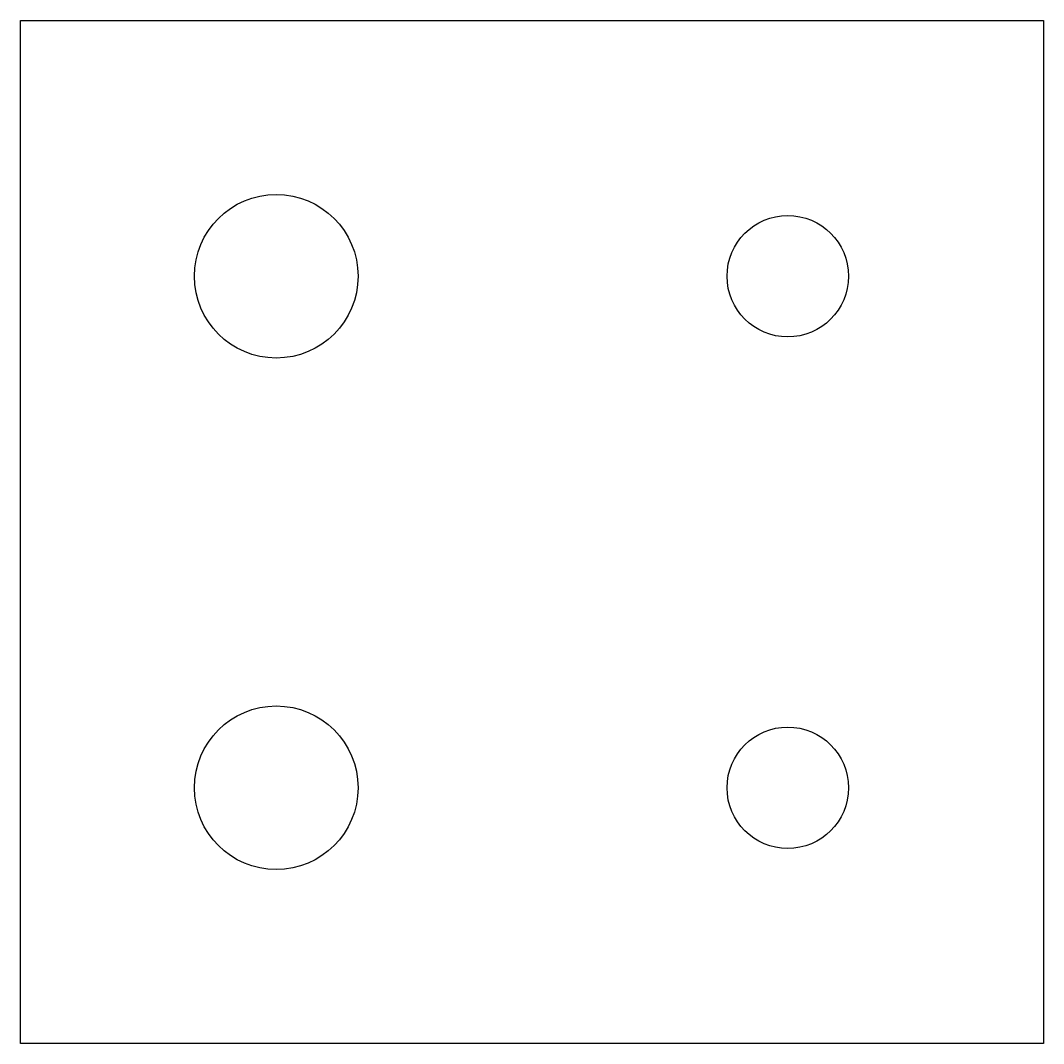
# Model space of a CAD drawing. Header units: millimetres. Extents: x 92.1 to 111.1, y 54 to 73.
import ezdxf

# ---------------------------------------------------------------- set-up
doc = ezdxf.new("R2010")
doc.units = ezdxf.units.MM
doc.layers.add('Sketch056', color=7, linetype='CONTINUOUS')

msp = doc.modelspace()

# ---------------------------------------------------------------- linework, layer by layer
at = {"layer": 'Sketch056'}
for p, q in [((92.075, 73.025), (111.125, 73.025)), ((92.075, 53.975), (92.075, 73.025)), ((111.125, 73.025), (111.125, 53.975)), ((111.125, 53.975), (92.075, 53.975))]:
    msp.add_line(p, q, dxfattribs=at)
for centre, radius in [((96.8375, 68.2625), 1.524), ((106.362, 68.2625), 1.1303), ((96.8375, 58.7375), 1.524), ((106.362, 58.7375), 1.1303)]:
    msp.add_circle(centre, radius, dxfattribs=at)

doc.saveas('drawing.dxf')
